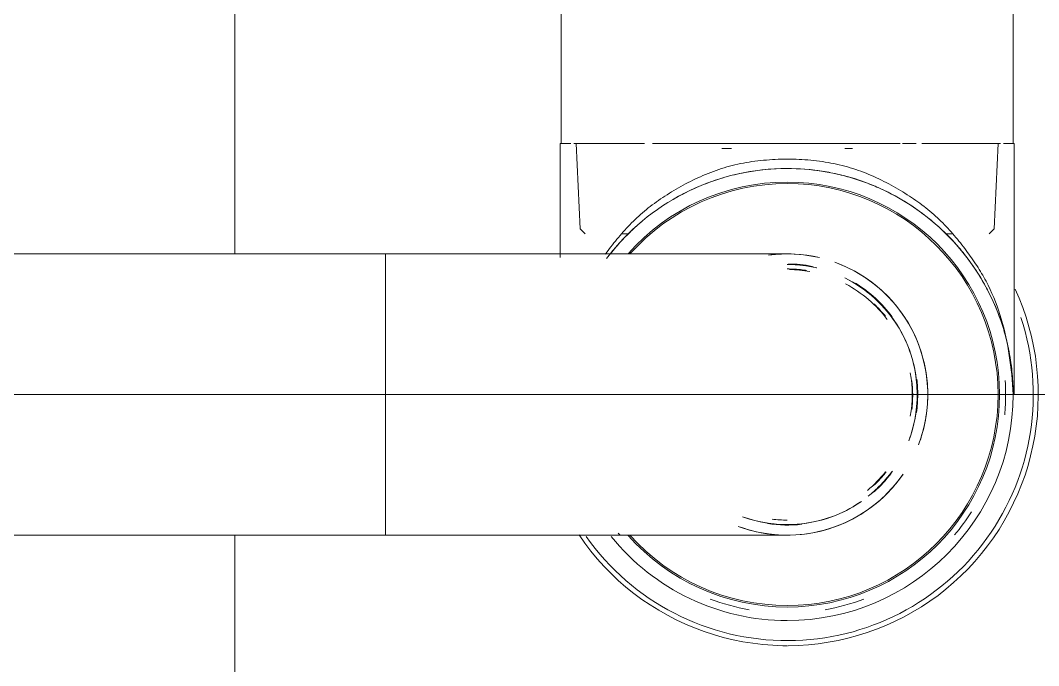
# Model space of a CAD drawing. Header units: millimetres. Extents: x -11245 to 24889, y -43080 to -3800.
# Drawn here: x -7421 to -7319.6, y -15216.6 to -15152.4 of the extents above; entities that cross this region are included whole.
import ezdxf

# ---------------------------------------------------------------- set-up
doc = ezdxf.new("R2010")
doc.units = ezdxf.units.MM
doc.linetypes.add('Projeção', pattern=[3.96875, 2.38125, -1.5875])
for name, color, linetype, lineweight in [('A-ANNO-NOTE', 131, 'Continuous', 9), ('A-GENM', 13, 'Continuous', 9), ('G-IMPT', 8, 'Continuous', 9)]:
    doc.layers.add(name, color=color, linetype=linetype, lineweight=lineweight)
pattern_1 = [(270, (17889.65, -7594.62), (203.2, -812.8), [33.528, -576.072, 33.528, -3827.272]), (270, (17889.65, -7594.62), (203.2, -812.8), [-643.128, -576.072, 33.528, -1185.672, -2032]), (270, (17889.65, -7594.62), (203.2, -812.8), [-2438.4, 33.528, -576.072, 33.528, -1388.872]), (270, (17889.65, -7594.62), (203.2, -812.8), [-3081.528, -372.872, 33.528, -982.472]), (30, (17991.25, -7899.42), (602.3054, 582.3764), [33.528, -576.072, 33.528, -3827.272]), (30, (17991.25, -7899.42), (602.3054, 582.3764), [-643.128, -576.072, 33.528, -1185.672, -2032]), (30, (17991.25, -7899.42), (602.3054, 582.3764), [-2438.4, 33.528, -576.072, 33.528, -1388.872]), (30, (17991.25, -7899.42), (602.3054, 582.3764), [-3081.528, -372.872, 33.528, -982.472]), (150, (18397.65, -8001.02), (-805.5054, 230.4236), [33.528, -576.072, 33.528, -3827.272]), (150, (18397.65, -8001.02), (-805.5054, 230.4236), [-643.128, -576.072, 33.528, -1185.672, -2032]), (150, (18397.65, -8001.02), (-805.5054, 230.4236), [-2438.4, 33.528, -576.072, 33.528, -1388.872]), (150, (18397.65, -8001.02), (-805.5054, 230.4236), [-3081.528, -372.872, 33.528, -982.472])]

# ---------------------------------------------------------------- blocks, each defined once
blk = doc.blocks.new('CRT_MGN_COZ_Fogão a lenha completo - CRT_MGN_COZ_Fogão a lenha completo-5005769-PONTOS HIDRÁULICOS TÉRREO')
at = {"layer": 'A-GENM'}
h = blk.add_hatch(dxfattribs=at)
h.set_pattern_fill('FP_4', color=256, style=0, pattern_type=2)
h.set_pattern_definition(pattern_1)
h.paths.add_polyline_path([(1410, -278.26), (1410, -340), (4000, -340), (4000, 350), (1410, 350), (1410, -98.09)])
h.paths.add_polyline_path([(2256.92, 82.07), (2257.89, 154.75), (2260.73, 164.13), (2265.35, 172.78), (2271.57, 180.36), (2281.92, 188.3), (2297.17, 194.04), (2306.92, 195), (3106.68, 194.04), (3116.06, 191.19), (3124.7, 186.57), (3132.28, 180.36), (3140.23, 170), (3145.96, 154.75), (3146.92, 145), (3145.96, -154.75), (3143.12, -164.13), (3138.5, -172.78), (3132.28, -180.36), (3121.92, -188.3), (3106.68, -194.04), (3096.92, -195), (2713.98, -195), (2714.86, -227.48), (2752, -228.6), (2752, -271.4), (2715.49, -272.5), (2704.47, -271.8), (2700, -271.4), (2691.64, -270.38), (2681.51, -262.34), (2677.61, -249.66), (2683.06, -235.86), (2686.51, -233.22), (2684.53, -195), (2297.17, -194.04), (2287.79, -191.19), (2279.15, -186.57), (2271.57, -180.36), (2263.62, -170), (2257.89, -154.75), (2256.92, -145), (2256.92, -90)])
h.paths.add_polyline_path([(2690.34, -257.95), (2692.31, -259.77), (2690.54, -258.19)])
h.paths.add_polyline_path([(2707.49, -259.85), (2709.77, -257.69), (2708.06, -259.2), (2707.5, -259.82)])
h.paths.add_polyline_path([(2711.85, -251.67), (2712.61, -250.83), (2712.11, -251.06)])
h.paths.add_polyline_path([(2752.46, -243.39), (2753.3, -228.27), (2753.85, -227.5), (2778.8, -228.6), (2778.8, -271.4), (2753.3, -271.4), (2752.46, -243.61)])
h.paths.add_polyline_path([(2775.92, -243.86), (2776.8, -243.95), (2776.13, -243.83)])
h.paths.add_polyline_path([(2777.69, -250), (2778.8, -250), (2778.8, -248.35)])
h.paths.add_polyline_path([(2776.53, -246.31), (2776.8, -247.14), (2776.8, -246.35)])
h.paths.add_polyline_path([(2776.8, -251.42), (2776.8, -251.87), (2778.12, -251.57)])
at = {"layer": 'G-IMPT'}
for p, q in [((2686, -133), (2686, -210)), ((2714, -210), (2714, -133)), ((2686.02, -195), (2306.92, -195)), ((3096.92, -195), (2713.98, -195)), ((2686, -210), (2700, -210)), ((2700, -210), (2714, -210)), ((2725, -227.4), (2713.65, -227.4)), ((2725, -227.4), (2725, -228.45)), ((2752, -227.5), (2725, -227.5)), ((2725, -229), (2716.5, -229.38)), ((2716.5, -229.38), (2716, -229.9)), ((2716, -234.11), (2716, -233.54)), ((2716, -233.54), (2716, -234.11)), ((2725, -250), (2725, -242.05)), ((2725, -257.93), (2725, -250)), ((2725, -262.83), (2725, -261.47)), ((2716, -265.89), (2716, -266.46)), ((2716, -266.46), (2716, -265.89)), ((2716, -270.1), (2716.5, -270.62)), ((2716.5, -270.62), (2725, -271)), ((2725, -271.54), (2725, -272.6)), ((2700, -272.6), (2725, -272.6)), ((2725, -272.5), (2752, -272.5))]:
    blk.add_line(p, q, dxfattribs=at)
at = {"layer": 'G-IMPT', "flags": 128}
for points in [[(2686, -210), (2686, -211.6), (2686, -213.2), (2686, -214.79), (2686, -216.37), (2686, -217.95), (2686, -219.51), (2686, -221.05), (2686, -222.58), (2686, -224.09), (2686, -225.58), (2686, -227.04), (2686, -228.47), (2686, -229.88), (2686, -231.25), (2686, -232.59), (2686, -233.89), (2686, -235.15), (2686, -236.38), (2686, -237.56), (2686, -238.69), (2686, -239.79), (2686, -240.83), (2686, -241.82), (2686, -242.77), (2686, -243.66), (2686, -244.5), (2686, -245.28), (2686, -246), (2686, -246.67), (2686, -247.28), (2686, -247.83), (2686, -248.32), (2686, -248.75), (2686, -249.11), (2686, -249.42), (2686, -249.66), (2686, -249.84), (2686, -249.95), (2686, -250), (2686, -250)], [(2714, -250), (2714, -249.97), (2714, -249.87), (2714, -249.71), (2714, -249.49), (2714, -249.2), (2714, -248.85), (2714, -248.44), (2714, -247.97), (2714, -247.44), (2714, -246.84), (2714, -246.19), (2714, -245.48), (2714, -244.71), (2714, -243.89), (2714, -243.01), (2714, -242.08), (2714, -241.1), (2714, -240.07), (2714, -238.99), (2714, -237.87), (2714, -236.7), (2714, -235.49), (2714, -234.23), (2714, -232.94), (2714, -231.61), (2714, -230.25), (2714, -228.85), (2714, -227.43), (2714, -225.97), (2714, -224.49), (2714, -222.99), (2714, -221.47), (2714, -219.93), (2714, -218.37), (2714, -216.8), (2714, -215.22), (2714, -213.63), (2714, -212.03), (2714, -210.43), (2714, -210)], [(2713.65, -227.4), (2718.75, -227.4), (2725, -227.4)], [(2725, -228.77), (2725, -232.69), (2725, -235.81)], [(2686.02, -229.28), (2685.2, -229.85), (2684.41, -230.46), (2683.64, -231.1), (2682.89, -231.77), (2682.18, -232.47), (2681.49, -233.19), (2680.83, -233.95), (2680.21, -234.73), (2679.61, -235.53), (2679.05, -236.36), (2678.52, -237.21), (2678.03, -238.08), (2677.57, -238.96), (2677.14, -239.87), (2676.76, -240.79), (2676.41, -241.73), (2676.1, -242.68), (2675.82, -243.64), (2675.59, -244.61), (2675.39, -245.59), (2675.24, -246.58), (2675.12, -247.57), (2675.04, -248.57), (2675, -249.57), (2675, -250.05)], [(2725, -236.58), (2725, -238.72), (2725, -246.08), (2725, -248.65)], [(2675, -250.11), (2675.02, -251.11), (2675.09, -252.11), (2675.19, -253.1), (2675.34, -254.09), (2675.52, -255.07), (2675.74, -256.05), (2676, -257.01), (2676.3, -257.97), (2676.64, -258.91), (2677.02, -259.84), (2677.43, -260.75), (2677.88, -261.64), (2678.36, -262.52), (2678.88, -263.37), (2679.43, -264.21), (2680.01, -265.02), (2680.63, -265.8), (2681.28, -266.57), (2681.95, -267.3), (2682.66, -268.01), (2683.39, -268.69), (2684.16, -269.34), (2684.94, -269.96), (2685.75, -270.54), (2686.58, -271.1), (2687.44, -271.62), (2688.31, -272.1), (2689.21, -272.55), (2690.12, -272.96), (2691.04, -273.34), (2691.98, -273.68), (2692.94, -273.98), (2693.9, -274.24), (2694.88, -274.47), (2695.86, -274.65), (2696.85, -274.8), (2697.84, -274.91), (2698.84, -274.97), (2699.84, -275), (2700.84, -274.99), (2701.84, -274.93), (2702.83, -274.84), (2703.82, -274.71), (2704.81, -274.53), (2705.79, -274.32), (2706.75, -274.07), (2707.71, -273.78), (2708.66, -273.45), (2709.59, -273.09), (2710.5, -272.69)], [(2725, -251.35), (2725, -253.91), (2725, -261.26)], [(2725, -263.41), (2725, -267.3), (2725, -271.24)], [(2725, -272.6), (2718.75, -272.6), (2712.5, -272.6), (2706.25, -272.6), (2700, -272.6)]]:
    blk.add_lwpolyline(points, dxfattribs=at)
at = {"layer": 'G-IMPT'}
for radius, start, end in [(24.5, 125.2058, 180.2501), (22.5, 128.9123, 180), (22.5, 360, 51.0877), (21.15, 131.5179, 180), (21.75, 129.3439, 130), (21.15, 360, 48.4821), (21, 131.8281, 180), (21, 0, 48.1719), (21.75, 159.3929, 170), (14, 159.5783, 180), (14, 159.5783, 235.4948), (12.95, 160.7815, 180), (13, 171.3532, 186.4627), (12.95, 172.0954, 180.5333), (14, 346.7101, 7.5604), (14, 360, 7.5604), (24.5, 180.2501, 288.2501), (22.5, 180, 360), (21.15, 180, 360), (21, 180, 0), (14, 180, 235.4948), (12.95, 180, 214.8135), (12.45, 349.5854, 358.9703), (12.5, 351.1508, 359.2783), (12.5, 351.5477, 359.3124), (12.95, 347.1429, 359.5158), (12.95, 349.2654, 359.4667), (13, 348.9969, 359.4687), (14, 346.7101, 360), (21.75, 190, 200.5927), (14, 249.0769, 340.1192), (14, 270, 340.1192), (12.95, 270, 333.6606), (12.45, 306.788, 332.1092), (13, 306.5675, 328.3907), (12.95, 218.5714, 233.9636), (12.45, 220, 231.7547), (13, 221.8742, 232.8405), (12.95, 222.0358, 232.697), (12.5, 223.5135, 231.3153), (12.5, 223.7322, 231.9469), (12.95, 306.3782, 317.9642), (12.5, 308.5171, 316.3462), (12.95, 249.1366, 270), (12.45, 260, 280), (14, 249.0769, 270), (12.95, 262.0527, 270), (13, 262.0833, 270), (12.95, 270, 276.725), (13, 270, 276.6991), (21.75, 230, 237.5592), (21.75, 264.6475, 270), (21.75, 270, 273.6763)]:
    blk.add_arc((2700, -250), radius, start, end, dxfattribs=at)
for points, knots in [([(2700, -272.5), (2701.34, -272.43), (2703.94, -272.18), (2707.57, -271.41), (2710.36, -270.33), (2712.46, -269.15), (2713.97, -268.12), (2715.46, -266.97), (2716.92, -265.68), (2718.05, -264.48), (2718.89, -263.43), (2719.48, -262.6), (2720.03, -261.73), (2720.76, -260.52), (2721.61, -258.91), (2722.45, -256.84), (2722.94, -255.02), (2723.19, -253.51), (2723.38, -251.97), (2723.47, -250), (2723.37, -248.03), (2723.19, -246.49), (2723, -245.36), (2722.74, -244.25), (2722.3, -242.82), (2721.6, -241.09), (2720.76, -239.48), (2720.03, -238.27), (2719.47, -237.4), (2718.89, -236.57), (2718.05, -235.52), (2716.92, -234.32), (2715.46, -233.03), (2714.47, -232.26), (2713.97, -231.9)], [-1, -1, -1, -1, -0.9444444, -0.8888889, -0.8333333, -0.8055556, -0.7777778, -0.75, -0.7222222, -0.6944444, -0.6805556, -0.6666667, -0.6527778, -0.6388889, -0.6111111, -0.5833333, -0.5555556, -0.5416667, -0.5277778, -0.5, -0.4722222, -0.4583333, -0.4444444, -0.4305556, -0.4166667, -0.3888889, -0.3611111, -0.3472222, -0.3333333, -0.3194444, -0.3055556, -0.2777778, -0.25, -0.2222222, -0.2222222, -0.2222222, -0.2222222]), ([(2713.54, -232.03), (2713.98, -232.36), (2714.82, -233.05), (2715.84, -234), (2716.62, -234.83), (2717.01, -235.27), (2717.2, -235.49)], [-0.55, -0.55, -0.55, -0.55, -0.5, -0.45, -0.425, -0.4, -0.4, -0.4, -0.4]), ([(2719.4, -238.6), (2719.69, -239.09), (2720.26, -240.15), (2721.01, -241.87), (2721.65, -243.77), (2722.29, -246.42), (2722.5, -248.55), (2722.5, -250)], [-0.2950964, -0.2950964, -0.2950964, -0.2950964, -0.25, -0.2, -0.15, -0.1, 0, 0, 0, 0]), ([(2689.29, -257.27), (2688.69, -256.39), (2687.5, -254.08), (2687.05, -251.51), (2687.05, -250)], [-0.189784, -0.189784, -0.189784, -0.189784, -0.1111111, 0, 0, 0, 0]), ([(2722.5, -250), (2722.5, -251.19), (2722.36, -252.94), (2721.92, -255.19), (2721.46, -256.82), (2720.99, -258.13), (2720.57, -259.13), (2720.12, -260.11), (2719.5, -261.27), (2718.77, -262.43), (2718.09, -263.39), (2717.28, -264.44), (2716.21, -265.64), (2714.85, -266.94), (2713.42, -268.09), (2711.94, -269.1), (2710.67, -269.82), (2709.64, -270.34), (2708.86, -270.69), (2708.2, -270.96), (2707.66, -271.16), (2707.26, -271.3), (2706.86, -271.43), (2706.32, -271.6), (2705.66, -271.78), (2704.97, -271.95), (2704.4, -272.07), (2703.95, -272.15), (2703.49, -272.23), (2702.87, -272.32), (2701.74, -272.45), (2700.71, -272.5), (2700, -272.5)], [-1, -1, -1, -1, -0.916667, -0.875, -0.833333, -0.791667, -0.770833, -0.75, -0.708333, -0.666667, -0.638889, -0.611111, -0.555556, -0.5, -0.444444, -0.388889, -0.333333, -0.305556, -0.277778, -0.25, -0.236111, -0.222222, -0.208333, -0.194444, -0.166667, -0.138889, -0.125, -0.111111, -0.097222, -0.083333, -0.055556, 0, 0, 0, 0]), ([(2711.36, -256.21), (2710.59, -257.62), (2708.34, -260.37), (2703.46, -262.91), (2698.89, -263.11), (2696.37, -262.45), (2695.71, -262.22)], [-0.8407411, -0.8407411, -0.8407411, -0.8407411, -0.7222222, -0.5833333, -0.4444444, -0.3923851, -0.3923851, -0.3923851, -0.3923851])]:
    blk.add_open_spline(points, degree=3, knots=knots, dxfattribs=at)
for points in [[(2724.5, -243.51), (2724.5, -243.82), (2724.5, -244.14), (2724.5, -244.46)], [(2687.83, -245.57), (2687.32, -246.99), (2687.05, -248.49), (2687.05, -250)], [(2687.5, -250), (2687.5, -249.5), (2687.53, -249), (2687.59, -248.5)], [(2712.41, -251.5), (2712.47, -251), (2712.5, -250.5), (2712.5, -250)], [(2712.95, -250), (2712.95, -250.99), (2712.83, -251.99), (2712.61, -252.96)], [(2724.5, -255.75), (2724.5, -256), (2724.5, -256.25), (2724.5, -256.5)], [(2692.3, -260.41), (2691.48, -259.81), (2690.73, -259.1), (2690.08, -258.32)], [(2698.5, -262.41), (2699, -262.47), (2699.5, -262.5), (2700, -262.5)], [(2700, -262.5), (2700.46, -262.5), (2700.92, -262.47), (2701.38, -262.42)]]:
    blk.add_open_spline(points, degree=3, dxfattribs=at)
blk = doc.blocks.new('CRT_MGN_COZ_Fogão a lenha completo - CRT_MGN_COZ_Fogão a lenha completo-V23-PONTOS HIDRÁULICOS TÉRREO')
at = {"layer": 'A-GENM'}
h = blk.add_hatch(dxfattribs=at)
h.set_pattern_fill('FP_4', color=256, style=0, pattern_type=2)
h.set_pattern_definition(pattern_1)
h.paths.add_polyline_path([(1410, -278.26), (1410, -340), (4000, -340), (4000, 350), (1410, 350), (1410, -98.09)])
h.paths.add_polyline_path([(2256.92, 82.07), (2257.89, 154.75), (2260.73, 164.13), (2265.35, 172.78), (2271.57, 180.36), (2281.92, 188.3), (2297.17, 194.04), (2306.92, 195), (3106.68, 194.04), (3116.06, 191.19), (3124.7, 186.57), (3132.28, 180.36), (3140.23, 170), (3145.96, 154.75), (3146.92, 145), (3145.96, -154.75), (3143.12, -164.13), (3138.5, -172.78), (3132.28, -180.36), (3121.92, -188.3), (3106.68, -194.04), (3096.92, -195), (2713.98, -195), (2714.86, -227.48), (2752, -228.6), (2752, -271.4), (2715.49, -272.5), (2704.47, -271.8), (2700, -271.4), (2691.64, -270.38), (2681.51, -262.34), (2677.61, -249.66), (2683.06, -235.86), (2686.51, -233.22), (2684.53, -195), (2297.17, -194.04), (2287.79, -191.19), (2279.15, -186.57), (2271.57, -180.36), (2263.62, -170), (2257.89, -154.75), (2256.92, -145), (2256.92, -90)])
h.paths.add_polyline_path([(2690.34, -257.95), (2692.31, -259.77), (2690.54, -258.19)])
h.paths.add_polyline_path([(2707.49, -259.85), (2709.77, -257.69), (2708.06, -259.2), (2707.5, -259.82)])
h.paths.add_polyline_path([(2711.85, -251.67), (2712.61, -250.83), (2712.11, -251.06)])
h.paths.add_polyline_path([(2752.46, -243.39), (2753.3, -228.27), (2753.85, -227.5), (2778.8, -228.6), (2778.8, -271.4), (2753.3, -271.4), (2752.46, -243.61)])
h.paths.add_polyline_path([(2775.92, -243.86), (2776.8, -243.95), (2776.13, -243.83)])
h.paths.add_polyline_path([(2777.69, -250), (2778.8, -250), (2778.8, -248.35)])
h.paths.add_polyline_path([(2776.53, -246.31), (2776.8, -247.14), (2776.8, -246.35)])
h.paths.add_polyline_path([(2776.8, -251.42), (2776.8, -251.87), (2778.12, -251.57)])
at = {"layer": 'G-IMPT'}
for p, q in [((2686, -133), (2686, -210)), ((2714, -210), (2714, -133)), ((2686.02, -195), (2306.92, -195)), ((3096.92, -195), (2713.98, -195)), ((2686, -210), (2700, -210)), ((2700, -210), (2714, -210)), ((2725, -227.4), (2713.65, -227.4)), ((2725, -227.4), (2725, -228.45)), ((2752, -227.5), (2725, -227.5)), ((2725, -229), (2716.5, -229.38)), ((2716.5, -229.38), (2716, -229.9)), ((2716, -234.11), (2716, -233.54)), ((2716, -233.54), (2716, -234.11)), ((2725, -250), (2725, -242.05)), ((2725, -257.93), (2725, -250)), ((2725, -262.83), (2725, -261.47)), ((2716, -265.89), (2716, -266.46)), ((2716, -266.46), (2716, -265.89)), ((2716, -270.1), (2716.5, -270.62)), ((2716.5, -270.62), (2725, -271)), ((2725, -271.54), (2725, -272.6)), ((2700, -272.6), (2725, -272.6)), ((2725, -272.5), (2752, -272.5))]:
    blk.add_line(p, q, dxfattribs=at)
at = {"layer": 'G-IMPT', "flags": 128}
for points in [[(2686, -210), (2686, -211.6), (2686, -213.2), (2686, -214.79), (2686, -216.37), (2686, -217.95), (2686, -219.51), (2686, -221.05), (2686, -222.58), (2686, -224.09), (2686, -225.58), (2686, -227.04), (2686, -228.47), (2686, -229.88), (2686, -231.25), (2686, -232.59), (2686, -233.89), (2686, -235.15), (2686, -236.38), (2686, -237.56), (2686, -238.69), (2686, -239.79), (2686, -240.83), (2686, -241.82), (2686, -242.77), (2686, -243.66), (2686, -244.5), (2686, -245.28), (2686, -246), (2686, -246.67), (2686, -247.28), (2686, -247.83), (2686, -248.32), (2686, -248.75), (2686, -249.11), (2686, -249.42), (2686, -249.66), (2686, -249.84), (2686, -249.95), (2686, -250), (2686, -250)], [(2714, -250), (2714, -249.97), (2714, -249.87), (2714, -249.71), (2714, -249.49), (2714, -249.2), (2714, -248.85), (2714, -248.44), (2714, -247.97), (2714, -247.44), (2714, -246.84), (2714, -246.19), (2714, -245.48), (2714, -244.71), (2714, -243.89), (2714, -243.01), (2714, -242.08), (2714, -241.1), (2714, -240.07), (2714, -238.99), (2714, -237.87), (2714, -236.7), (2714, -235.49), (2714, -234.23), (2714, -232.94), (2714, -231.61), (2714, -230.25), (2714, -228.85), (2714, -227.43), (2714, -225.97), (2714, -224.49), (2714, -222.99), (2714, -221.47), (2714, -219.93), (2714, -218.37), (2714, -216.8), (2714, -215.22), (2714, -213.63), (2714, -212.03), (2714, -210.43), (2714, -210)], [(2713.65, -227.4), (2718.75, -227.4), (2725, -227.4)], [(2725, -228.77), (2725, -232.69), (2725, -235.81)], [(2686.02, -229.28), (2685.2, -229.85), (2684.41, -230.46), (2683.64, -231.1), (2682.89, -231.77), (2682.18, -232.47), (2681.49, -233.19), (2680.83, -233.95), (2680.21, -234.73), (2679.61, -235.53), (2679.05, -236.36), (2678.52, -237.21), (2678.03, -238.08), (2677.57, -238.96), (2677.14, -239.87), (2676.76, -240.79), (2676.41, -241.73), (2676.1, -242.68), (2675.82, -243.64), (2675.59, -244.61), (2675.39, -245.59), (2675.24, -246.58), (2675.12, -247.57), (2675.04, -248.57), (2675, -249.57), (2675, -250.05)], [(2725, -236.58), (2725, -238.72), (2725, -246.08), (2725, -248.65)], [(2675, -250.11), (2675.02, -251.11), (2675.09, -252.11), (2675.19, -253.1), (2675.34, -254.09), (2675.52, -255.07), (2675.74, -256.05), (2676, -257.01), (2676.3, -257.97), (2676.64, -258.91), (2677.02, -259.84), (2677.43, -260.75), (2677.88, -261.64), (2678.36, -262.52), (2678.88, -263.37), (2679.43, -264.21), (2680.01, -265.02), (2680.63, -265.8), (2681.28, -266.57), (2681.95, -267.3), (2682.66, -268.01), (2683.39, -268.69), (2684.16, -269.34), (2684.94, -269.96), (2685.75, -270.54), (2686.58, -271.1), (2687.44, -271.62), (2688.31, -272.1), (2689.21, -272.55), (2690.12, -272.96), (2691.04, -273.34), (2691.98, -273.68), (2692.94, -273.98), (2693.9, -274.24), (2694.88, -274.47), (2695.86, -274.65), (2696.85, -274.8), (2697.84, -274.91), (2698.84, -274.97), (2699.84, -275), (2700.84, -274.99), (2701.84, -274.93), (2702.83, -274.84), (2703.82, -274.71), (2704.81, -274.53), (2705.79, -274.32), (2706.75, -274.07), (2707.71, -273.78), (2708.66, -273.45), (2709.59, -273.09), (2710.5, -272.69)], [(2725, -251.35), (2725, -253.91), (2725, -261.26)], [(2725, -263.41), (2725, -267.3), (2725, -271.24)], [(2725, -272.6), (2718.75, -272.6), (2712.5, -272.6), (2706.25, -272.6), (2700, -272.6)]]:
    blk.add_lwpolyline(points, dxfattribs=at)
at = {"layer": 'G-IMPT'}
for radius, start, end in [(24.5, 125.2058, 180.2501), (22.5, 128.9123, 180), (22.5, 360, 51.0877), (21.15, 131.5179, 180), (21.75, 129.3439, 130), (21.15, 360, 48.4821), (21, 131.8281, 180), (21, 0, 48.1719), (21.75, 159.3929, 170), (14, 159.5783, 180), (14, 159.5783, 235.4948), (12.95, 160.7815, 180), (13, 171.3532, 186.4627), (12.95, 172.0954, 180.5333), (14, 346.7101, 7.5604), (14, 360, 7.5604), (24.5, 180.2501, 288.2501), (22.5, 180, 360), (21.15, 180, 360), (21, 180, 0), (14, 180, 235.4948), (12.95, 180, 214.8135), (12.45, 349.5854, 358.9703), (12.5, 351.1508, 359.2783), (12.5, 351.5477, 359.3124), (12.95, 347.1429, 359.5158), (12.95, 349.2654, 359.4667), (13, 348.9969, 359.4687), (14, 346.7101, 360), (21.75, 190, 200.5927), (14, 249.0769, 340.1192), (14, 270, 340.1192), (12.95, 270, 333.6606), (12.45, 306.788, 332.1092), (13, 306.5675, 328.3907), (12.95, 218.5714, 233.9636), (12.45, 220, 231.7547), (13, 221.8742, 232.8405), (12.95, 222.0358, 232.697), (12.5, 223.5135, 231.3153), (12.5, 223.7322, 231.9469), (12.95, 306.3782, 317.9642), (12.5, 308.5171, 316.3462), (12.95, 249.1366, 270), (12.45, 260, 280), (14, 249.0769, 270), (12.95, 262.0527, 270), (13, 262.0833, 270), (12.95, 270, 276.725), (13, 270, 276.6991), (21.75, 230, 237.5592), (21.75, 264.6475, 270), (21.75, 270, 273.6763)]:
    blk.add_arc((2700, -250), radius, start, end, dxfattribs=at)
for points, knots in [([(2700, -272.5), (2701.34, -272.43), (2703.94, -272.18), (2707.57, -271.41), (2710.36, -270.33), (2712.46, -269.15), (2713.97, -268.12), (2715.46, -266.97), (2716.92, -265.68), (2718.05, -264.48), (2718.89, -263.43), (2719.48, -262.6), (2720.03, -261.73), (2720.76, -260.52), (2721.61, -258.91), (2722.45, -256.84), (2722.94, -255.02), (2723.19, -253.51), (2723.38, -251.97), (2723.47, -250), (2723.37, -248.03), (2723.19, -246.49), (2723, -245.36), (2722.74, -244.25), (2722.3, -242.82), (2721.6, -241.09), (2720.76, -239.48), (2720.03, -238.27), (2719.47, -237.4), (2718.89, -236.57), (2718.05, -235.52), (2716.92, -234.32), (2715.46, -233.03), (2714.47, -232.26), (2713.97, -231.9)], [-1, -1, -1, -1, -0.9444444, -0.8888889, -0.8333333, -0.8055556, -0.7777778, -0.75, -0.7222222, -0.6944444, -0.6805556, -0.6666667, -0.6527778, -0.6388889, -0.6111111, -0.5833333, -0.5555556, -0.5416667, -0.5277778, -0.5, -0.4722222, -0.4583333, -0.4444444, -0.4305556, -0.4166667, -0.3888889, -0.3611111, -0.3472222, -0.3333333, -0.3194444, -0.3055556, -0.2777778, -0.25, -0.2222222, -0.2222222, -0.2222222, -0.2222222]), ([(2713.54, -232.03), (2713.98, -232.36), (2714.82, -233.05), (2715.84, -234), (2716.62, -234.83), (2717.01, -235.27), (2717.2, -235.49)], [-0.55, -0.55, -0.55, -0.55, -0.5, -0.45, -0.425, -0.4, -0.4, -0.4, -0.4]), ([(2719.4, -238.6), (2719.69, -239.09), (2720.26, -240.15), (2721.01, -241.87), (2721.65, -243.77), (2722.29, -246.42), (2722.5, -248.55), (2722.5, -250)], [-0.2950964, -0.2950964, -0.2950964, -0.2950964, -0.25, -0.2, -0.15, -0.1, 0, 0, 0, 0]), ([(2689.29, -257.27), (2688.69, -256.39), (2687.5, -254.08), (2687.05, -251.51), (2687.05, -250)], [-0.189784, -0.189784, -0.189784, -0.189784, -0.1111111, 0, 0, 0, 0]), ([(2722.5, -250), (2722.5, -251.19), (2722.36, -252.94), (2721.92, -255.19), (2721.46, -256.82), (2720.99, -258.13), (2720.57, -259.13), (2720.12, -260.11), (2719.5, -261.27), (2718.77, -262.43), (2718.09, -263.39), (2717.28, -264.44), (2716.21, -265.64), (2714.85, -266.94), (2713.42, -268.09), (2711.94, -269.1), (2710.67, -269.82), (2709.64, -270.34), (2708.86, -270.69), (2708.2, -270.96), (2707.66, -271.16), (2707.26, -271.3), (2706.86, -271.43), (2706.32, -271.6), (2705.66, -271.78), (2704.97, -271.95), (2704.4, -272.07), (2703.95, -272.15), (2703.49, -272.23), (2702.87, -272.32), (2701.74, -272.45), (2700.71, -272.5), (2700, -272.5)], [-1, -1, -1, -1, -0.916667, -0.875, -0.833333, -0.791667, -0.770833, -0.75, -0.708333, -0.666667, -0.638889, -0.611111, -0.555556, -0.5, -0.444444, -0.388889, -0.333333, -0.305556, -0.277778, -0.25, -0.236111, -0.222222, -0.208333, -0.194444, -0.166667, -0.138889, -0.125, -0.111111, -0.097222, -0.083333, -0.055556, 0, 0, 0, 0]), ([(2711.36, -256.21), (2710.59, -257.62), (2708.34, -260.37), (2703.46, -262.91), (2698.89, -263.11), (2696.37, -262.45), (2695.71, -262.22)], [-0.8407411, -0.8407411, -0.8407411, -0.8407411, -0.7222222, -0.5833333, -0.4444444, -0.3923851, -0.3923851, -0.3923851, -0.3923851])]:
    blk.add_open_spline(points, degree=3, knots=knots, dxfattribs=at)
for points in [[(2724.5, -243.51), (2724.5, -243.82), (2724.5, -244.14), (2724.5, -244.46)], [(2687.83, -245.57), (2687.32, -246.99), (2687.05, -248.49), (2687.05, -250)], [(2687.5, -250), (2687.5, -249.5), (2687.53, -249), (2687.59, -248.5)], [(2712.41, -251.5), (2712.47, -251), (2712.5, -250.5), (2712.5, -250)], [(2712.95, -250), (2712.95, -250.99), (2712.83, -251.99), (2712.61, -252.96)], [(2724.5, -255.75), (2724.5, -256), (2724.5, -256.25), (2724.5, -256.5)], [(2692.3, -260.41), (2691.48, -259.81), (2690.73, -259.1), (2690.08, -258.32)], [(2698.5, -262.41), (2699, -262.47), (2699.5, -262.5), (2700, -262.5)], [(2700, -262.5), (2700.46, -262.5), (2700.92, -262.47), (2701.38, -262.42)]]:
    blk.add_open_spline(points, degree=3, dxfattribs=at)
blk = doc.blocks.new('CRT_ANO_Id pontos hidráulicos - CRT_ANO_Id pontos hidráulicos-4987378-PONTOS HIDRÁULICOS TÉRREO')
at = {"layer": 'A-ANNO-NOTE', "linetype": 'Projeção'}
blk.add_line((0, 0), (-5, 0), dxfattribs=at)
at = {"layer": 'A-ANNO-NOTE'}
blk.add_line((0, 0), (5, 0), dxfattribs=at)

msp = doc.modelspace()

# ---------------------------------------------------------------- block references
at = {"layer": 'A-ANNO-NOTE', "xscale": 100, "yscale": 100, "zscale": 100, "rotation": 180}
msp.add_blockref('CRT_ANO_Id pontos hidráulicos - CRT_ANO_Id pontos hidráulicos-4987378-PONTOS HIDRÁULICOS TÉRREO', (-7374.66, -15189.65), dxfattribs=at)
at = {"layer": 'A-GENM', "color": 55, "rotation": 89.99999999999928}
for name in ['CRT_MGN_COZ_Fogão a lenha completo - CRT_MGN_COZ_Fogão a lenha completo-5005769-PONTOS HIDRÁULICOS TÉRREO', 'CRT_MGN_COZ_Fogão a lenha completo - CRT_MGN_COZ_Fogão a lenha completo-V23-PONTOS HIDRÁULICOS TÉRREO']:
    msp.add_blockref(name, (-7594.62, -17889.65), dxfattribs=at)

doc.saveas('drawing.dxf')
